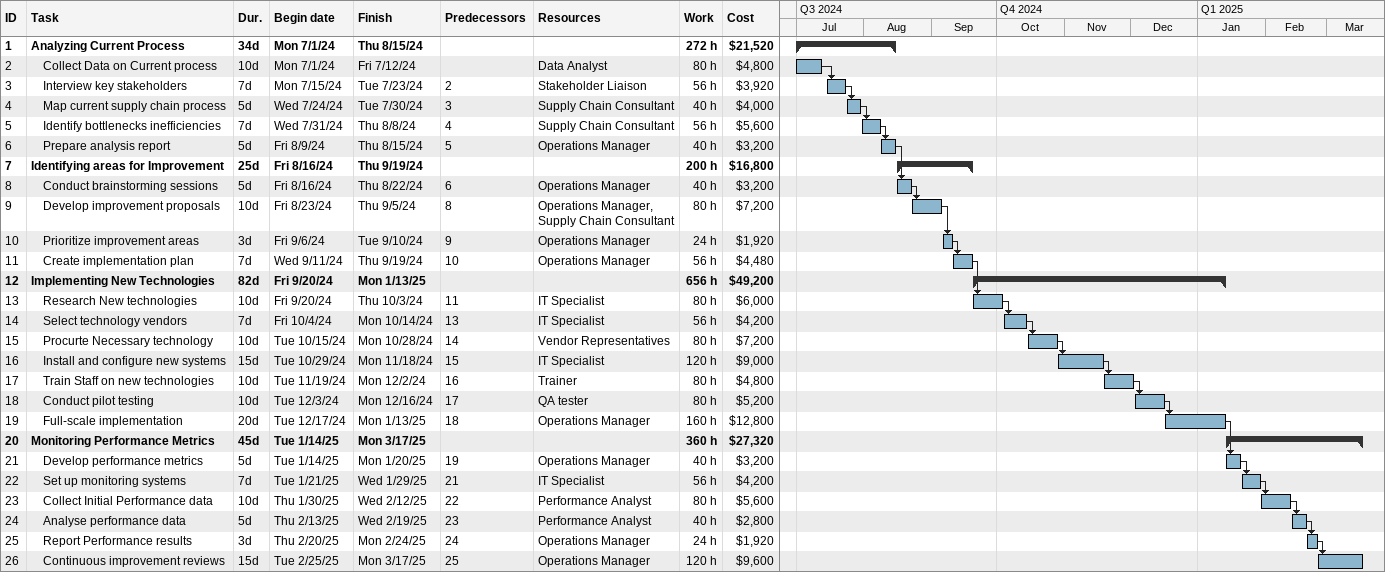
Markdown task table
| ID | Level | Task | Duration | Start | Finish | Predecessors | Resources | Work (h) | Cost ($) |
|---|---|---|---|---|---|---|---|---|---|
| 1 | 1 | **Analyzing Current Process** | 34d | 2024-07-01 | 2024-08-15 |  |  | 272 | 21520 |
| 2 | 2 | Collect Data on Current process | 10d | 2024-07-01 | 2024-07-12 |  | Data Analyst | 80 | 4800 |
| 3 | 2 | Interview key stakeholders | 7d | 2024-07-15 | 2024-07-23 | 2 | Stakeholder Liaison | 56 | 3920 |
| 4 | 2 | Map current supply chain process | 5d | 2024-07-24 | 2024-07-30 | 3 | Supply Chain Consultant | 40 | 4000 |
| 5 | 2 | Identify bottlenecks inefficiencies | 7d | 2024-07-31 | 2024-08-08 | 4 | Supply Chain Consultant | 56 | 5600 |
| 6 | 2 | Prepare analysis report | 5d | 2024-08-09 | 2024-08-15 | 5 | Operations Manager | 40 | 3200 |
| 7 | 1 | **Identifying areas for Improvement** | 25d | 2024-08-16 | 2024-09-19 |  |  | 200 | 16800 |
| 8 | 2 | Conduct brainstorming sessions | 5d | 2024-08-16 | 2024-08-22 | 6 | Operations Manager | 40 | 3200 |
| 9 | 2 | Develop improvement proposals | 10d | 2024-08-23 | 2024-09-05 | 8 | Operations Manager, Supply Chain Consultant | 80 | 7200 |
| 10 | 2 | Prioritize improvement areas | 3d | 2024-09-06 | 2024-09-10 | 9 | Operations Manager | 24 | 1920 |
| 11 | 2 | Create implementation plan | 7d | 2024-09-11 | 2024-09-19 | 10 | Operations Manager | 56 | 4480 |
| 12 | 1 | **Implementing New Technologies** | 82d | 2024-09-20 | 2025-01-13 |  |  | 656 | 49200 |
| 13 | 2 | Research New technologies | 10d | 2024-09-20 | 2024-10-03 | 11 | IT Specialist | 80 | 6000 |
| 14 | 2 | Select technology vendors | 7d | 2024-10-04 | 2024-10-14 | 13 | IT Specialist | 56 | 4200 |
| 15 | 2 | Procurte Necessary technology | 10d | 2024-10-15 | 2024-10-28 | 14 | Vendor Representatives | 80 | 7200 |
| 16 | 2 | Install and configure new systems | 15d | 2024-10-29 | 2024-11-18 | 15 | IT Specialist | 120 | 9000 |
| 17 | 2 | Train Staff on new technologies | 10d | 2024-11-19 | 2024-12-02 | 16 | Trainer | 80 | 4800 |
| 18 | 2 | Conduct pilot testing | 10d | 2024-12-03 | 2024-12-16 | 17 | QA tester | 80 | 5200 |
| 19 | 2 | Full-scale implementation | 20d | 2024-12-17 | 2025-01-13 | 18 | Operations Manager | 160 | 12800 |
| 20 | 1 | **Monitoring Performance Metrics** | 45d | 2025-01-14 | 2025-03-17 |  |  | 360 | 27320 |
| 21 | 2 | Develop performance metrics | 5d | 2025-01-14 | 2025-01-20 | 19 | Operations Manager | 40 | 3200 |
| 22 | 2 | Set up monitoring systems | 7d | 2025-01-21 | 2025-01-29 | 21 | IT Specialist | 56 | 4200 |
| 23 | 2 | Collect Initial Performance data | 10d | 2025-01-30 | 2025-02-12 | 22 | Performance Analyst | 80 | 5600 |
| 24 | 2 | Analyse performance data | 5d | 2025-02-13 | 2025-02-19 | 23 | Performance Analyst | 40 | 2800 |
| 25 | 2 | Report Performance results | 3d | 2025-02-20 | 2025-02-24 | 24 | Operations Manager | 24 | 1920 |
| 26 | 2 | Continuous improvement reviews | 15d | 2025-02-25 | 2025-03-17 | 25 | Operations Manager | 120 | 9600 |
